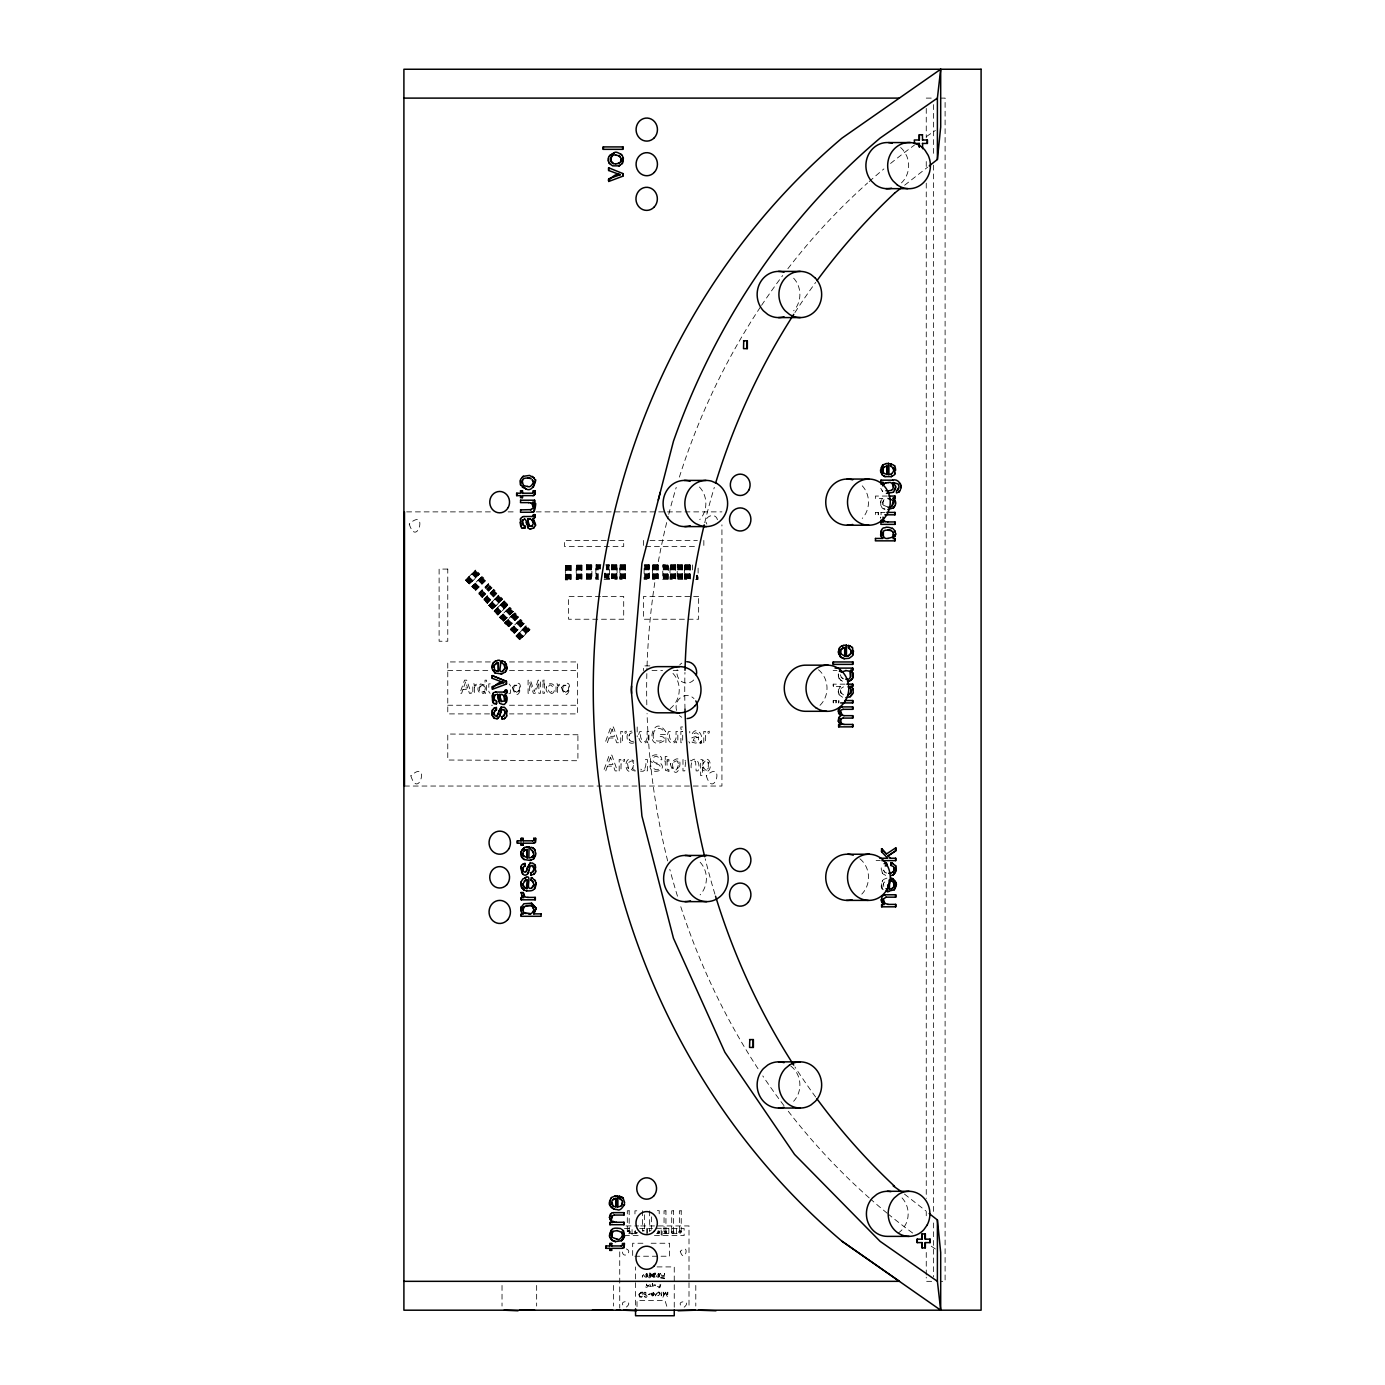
<?xml version="1.0" encoding="UTF-8"?>
<svg xmlns="http://www.w3.org/2000/svg" width="1385" height="1385" viewBox="0 0 1385 1385"><rect width="100%" height="100%" fill="white"/><g stroke="black" fill="none" stroke-linecap="round" stroke-linejoin="round"><path stroke-width="0.75" stroke-dasharray="5 3.75" d="M655.261 1284.605L653.201 1285.211L655.486 1285.436L653.997 1286.665L653.166 1284.639M653.149 1277.126C653.201 1270.287 656.351 1277.749 652.976 1273.352C651.712 1272.503 651.712 1278.58 655.14 1276.97C647.539 1275.395 660.645 1268.798 653.149 1277.126L653.183 1276.156M653.131 1286.509L652.577 1285.626M647.02 1275.568C647.816 1278.372 643.506 1277.282 644.267 1275.083L647.055 1275.083L646.951 1276.97L646.674 1273.352L644.337 1274.529L646.674 1274.061L646.726 1276.416L644.908 1275.568L647.02 1275.568L646.726 1276.416M659.07 1275.568C659.849 1278.372 655.555 1277.282 656.3 1275.083L659.087 1275.083L658.983 1276.97L658.706 1273.352L656.386 1274.529L658.723 1274.061L658.758 1276.416L656.957 1275.568L659.07 1275.568L658.758 1276.416M639.351 1294.3L639.957 1296.533L642.155 1296.81L642.155 1292.742L639.437 1293.902M650.863 1284.743L649.652 1286.63L651.469 1286.544M649.375 1284.674C647.886 1287.236 644.51 1289.296 645.981 1284.518M882.574 873.017C882.834 876.757 880.41 864.084 881.726 866.75M647.089 1296.239C646.189 1299.736 641.965 1294.317 645.929 1296.931C649.998 1295.39 640.857 1294.733 644.683 1292.222C648.405 1291.963 648.63 1294.248 645.133 1292.672C643.436 1293.85 650.119 1297.676 647.107 1296.048M880.427 518.025L880.739 517.09L880.652 518.025M838.219 675.153C838.773 670.565 838.271 679.723 838.427 675.153M838.946 693.868C839.777 696.88 836.488 687.497 840.608 686.562L833.147 686.562L833.147 684.155L845.058 684.155M885.015 509.143C879.302 509.663 881.102 498.34 881.189 500.366M880.929 505.75L880.566 501.63M843.534 694.889L840.678 692.587L840.903 689.072M841.145 693.331L840.401 689.886M882.834 503.621C883.284 508.07 881.985 497.284 885.742 498.738M884.011 499.604L882.522 502.686M514.077 687.133C511.515 692.188 519.877 694.526 519.323 688.726C520.708 681.818 510.788 688.207 515.48 685.229L517.748 685.229L519.133 687.168M563.193 687.133C560.613 692.188 568.975 694.526 568.421 688.726C569.824 681.818 559.886 688.207 564.578 685.229L566.846 685.229L568.248 687.168M672.314 763.464C674.685 783.477 684.675 752.176 672.314 763.464L672.954 762.062M702.489 765.299C710.28 748.419 710.28 782.196 702.489 765.299L702.489 775.617L700.672 775.617L700.672 759.551L702.333 759.551L702.333 761.248C712.582 751.743 713.379 778.283 702.489 769.696M484.837 690.18C487.347 685.125 479.089 682.892 479.626 688.674C478.396 695.443 488.074 689.089 483.469 692.084L481.27 692.067L479.816 690.163M883.266 889.741C878.125 887.923 884.651 876.878 882.401 880.929M882.349 888.72L881.431 882.695M632.201 732.769C627.076 732.977 628.236 743.347 633.516 741.252M627.561 763.516C630.106 783.304 639.731 752.211 627.561 763.516L628.253 762.114M657.269 1293.451C659.399 1288.448 662.619 1297.762 657.754 1295.685C658.966 1296.118 661.736 1291.876 657.408 1292.828M883.751 886.452L883.543 883.128L885.984 880.843L884.651 881.76M653.183 1276L653.166 1273.784M635.057 1230.971L635.057 1233.014L637.1 1233.014M664.159 1231.265C666.635 1237.584 666.635 1226.383 664.159 1232.719L666.133 1233.239L666.652 1231.265L664.159 1231.265L665.943 1231.334M840.383 686.562L838.566 689.747M635.369 1230.746L635.369 1233.239L637.325 1232.719M702.697 763.516L703.355 762.114M519.133 690.215L516.605 692.344L514.077 690.197M568.231 690.215L565.721 692.344L563.193 690.197M677.715 768.537L678.373 767.151M479.816 687.185L482.361 685.004L484.837 687.185M629.136 735.383L629.829 733.981M685.575 761.663L684.796 770.891L682.978 770.891L682.978 759.551L684.657 759.551L684.657 761.144L685.402 760.278M632.478 769.021L633.326 767.861M707.545 769.021L708.428 767.861M653.356 1295.269L653.356 1292.759M650.69 1276.485L650.69 1274.01M465.447 580.09L475.782 570.031L479.695 573.944L469.498 584.141L465.447 580.09L475.782 570.031M465.845 580.505L476.059 570.291M466.226 580.869L476.44 570.672M466.693 581.336L476.89 571.139M467.212 581.856L477.409 571.641M467.732 582.375L477.946 572.178M468.251 582.895L478.448 572.697M468.719 583.362L478.916 573.148M469.082 583.743L479.297 573.528M469.359 584.003L479.556 573.805M471.921 586.651L481.98 576.316L471.783 586.513L475.817 590.564M472.181 586.928L482.119 576.454M472.562 587.292L482.759 577.095M473.012 587.759L483.226 577.562M473.531 588.279L483.729 578.064M474.068 588.798L484.265 578.601M474.588 589.317L484.785 579.12M475.038 589.785L485.252 579.571M475.419 590.166L485.616 579.951M475.678 590.426L486.031 580.367L482.378 576.714M488.663 583.414L478.31 593.472L482.361 597.524M478.725 593.871L488.922 583.674M479.089 594.252L489.303 584.054L488.524 583.275M479.556 594.719L489.303 584.054M480.076 595.238L490.273 585.024M480.612 595.758L490.809 585.561M481.114 596.277L491.329 586.08L489.753 584.505M481.582 596.745L491.329 586.08M481.963 597.108L492.16 586.911M482.222 597.385L492.558 587.309L491.779 586.53M493.77 589.352L483.417 599.411L487.468 603.462M483.832 599.809L494.029 589.612M484.196 600.19L494.41 589.993M484.663 600.657L494.86 590.443M485.183 601.177L495.38 590.962M485.719 601.696L495.917 591.499M486.222 602.215L496.436 592.018M486.689 602.683L496.886 592.468M487.07 603.046L497.267 592.849L493.631 589.214M487.33 603.323L497.267 592.849M488.663 605.332L498.721 594.996L502.634 598.909L492.575 609.244L488.663 605.332L498.86 595.135M488.922 605.609L499.137 595.394M489.303 605.972L499.5 595.775M489.771 606.44L499.968 596.242M490.29 606.959L500.487 596.762M490.809 607.496L501.024 597.281M491.329 607.998L501.526 597.801M491.796 608.465L501.993 598.268M492.16 608.846L502.374 598.632M492.437 609.106L502.772 599.047M504.14 600.882L493.943 611.097L497.838 615.009L508.191 604.933L504.278 601.021L494.081 611.235M494.341 611.495L504.538 601.298M494.722 611.876L504.919 601.661M495.172 612.326L505.387 602.129M495.691 612.845L505.889 602.648M496.228 613.382L506.425 603.185M496.748 613.901L506.945 603.687M497.198 614.351L507.412 604.154M497.579 614.732L507.776 604.535M497.838 615.009L508.053 604.795M499.656 617.468L509.715 607.115L499.518 617.329L503.569 621.363L513.766 611.166L509.853 607.253M499.916 617.727L510.13 607.53M500.297 618.108L510.494 607.894M500.764 618.558L510.961 608.361M501.266 619.078L511.481 608.881M501.803 619.614L512 609.417M502.322 620.134L512.519 609.919M502.772 620.584L512.987 610.387M503.153 620.965L513.368 610.768M503.43 621.224L513.627 611.027M504.694 622.99L514.77 612.655L504.555 622.869L508.607 626.903L518.804 616.706L514.908 612.793M504.971 623.267L515.168 613.053M505.335 623.648L515.549 613.434M505.802 624.098L515.999 613.901M506.321 624.618L516.518 614.421M506.858 625.154L517.055 614.94M507.36 625.656L517.574 615.459M507.828 626.124L518.025 615.927M508.208 626.505L518.405 616.308M508.468 626.764L518.665 616.567M510.407 629.534L520.466 619.182L510.269 629.396L511.498 630.642L514.302 633.447L524.517 623.233L520.604 619.32M510.667 629.794L520.864 619.597M511.048 630.175L521.245 619.978M511.498 630.642L521.712 620.428M512.017 631.144L522.214 620.947M512.554 631.681L522.751 621.484M513.073 632.201L523.27 621.986M513.523 632.651L523.738 622.454M513.904 633.032L524.101 622.834M514.164 633.309L524.378 623.094M515.947 635.94L526.023 625.605L530.074 629.656L519.86 639.853L516.224 636.217L526.162 625.743M516.224 636.217L526.421 626.003M516.605 636.581L526.802 626.384M517.055 637.048L527.269 626.851M517.574 637.567L527.772 627.353M518.111 638.087L528.308 627.89M518.613 638.606L528.828 628.409M519.081 639.074L529.278 628.859M519.462 639.455L529.659 629.24M519.721 639.714L529.936 629.517M841.145 688.345L843.534 686.856M881.656 499.31L882.816 498.444L875.355 498.444M904.63 185.226L927.621 167.169M649.721 1230.971L651.123 1230.59M883.353 879.527L886.937 878.125M694.387 738.084L693.192 740.611L696.638 741.46L698.438 740.057L698.681 737.132L694.387 738.084L698.681 737.132M626.401 1307.042C635.161 1299.926 615.996 1299.926 624.756 1307.042M684.155 1307.198C692.898 1300.065 673.751 1300.065 682.511 1307.198M634.001 742.775C626.262 746.221 624.15 731.176 631.906 731.072M650.517 1276.606L649.011 1275.239L650.517 1273.888M653.183 1295.39L651.642 1293.988L653.183 1292.638M628.755 1233.429L630.192 1231.992L628.755 1230.538L627.509 1232.719L628.755 1233.429L630.14 1232.356L629.777 1230.971L628.028 1230.746L627.301 1231.992L628.374 1233.377L637.308 1233.429M680.07 1233.429C684.294 1228.114 674.599 1233.723 681.316 1232.719L680.07 1230.538L678.615 1231.992L680.07 1233.429L656.542 1233.429M688.864 741.667L689.747 743.087M642.155 1292.742C638.468 1291.374 638.468 1298.178 642.155 1296.81M926.253 98.11L933.473 98.11M940.692 98.11L945.107 98.11L945.107 1281.333L940.692 1281.333M880.791 488.386L882.764 491.675L881.189 489.632M887.266 496.055L875.355 496.055L875.58 498.444M883.769 508.589L884.807 509.143M406.636 511.879L490.861 511.879M508.139 511.879L516.778 511.879M536.203 511.879L721.931 511.879M875.355 512.415L878.384 512.415L878.384 514.839L875.355 514.839L875.58 512.415M880.843 512.415L885.05 512.415M881.05 514.804L881.05 512.415M649.998 540.444L697.382 540.444M645.687 546.521L695.235 546.521M586.253 564.924L591.984 564.924M601.003 564.924L595.844 564.924L595.844 579.363L599.082 579.363M605.609 564.924L609.573 564.924L609.383 579.363M611.374 564.924L617.087 564.924L617.087 579.363L611.374 579.363M677.126 564.924L682.84 564.924M692.569 564.924L692.379 571.105M586.253 579.363L591.984 579.363L591.793 564.924M604.05 579.363L609.573 579.363M662.688 579.363L668.418 579.363M682.84 579.363L677.126 579.363L677.317 564.924M695.616 579.363L698.109 579.363L698.109 564.924M600.38 596.433L568.577 596.433L568.577 619.234L623.7 619.234L623.7 596.433L602.51 596.433M490.342 661.943L447.77 661.943L447.77 713.898L490.342 713.898M509.507 661.943L577.632 661.943L577.632 713.898L509.507 713.898M649.894 665.891L643.54 665.891L643.54 670.6M447.77 670.6L490.342 670.6M509.507 670.6L577.632 670.6M652.006 670.6L662.619 670.6M673.214 670.6L681.697 670.6M833.147 670.513L836.973 670.513M842.617 678.46L841.145 677.282L843.534 678.84M839.345 678.91C836.973 675.586 843.344 682.978 840.453 679.879M842.582 681.212L841.336 680.658M490.29 683.861L488.801 683.861L488.853 691.704L490.065 693.331M838.219 691.219L838.341 692.604M508.936 693.314L510.442 693.314L510.39 685.627L509.178 684M842.582 697.261L839.345 694.976M447.77 705.242L492.471 705.242M509.507 705.242L577.632 705.242M667.033 759.551L668.92 759.551L668.92 761.023L667.033 761.023M635.611 770.891L634.018 770.891L634.018 769.385C623.596 778.855 622.99 752.193 633.811 760.971M404.472 786.039L721.931 786.039L721.931 524.828M876.116 860.622L880.219 860.622M881.275 867.876L881.189 869.122M883.336 870.074C887.647 875.909 882.505 869.001 883.561 870.074M885.707 875.389L883.266 874.004M883.543 883.128L883.249 884.773M636.823 1210.819L634.953 1210.819L634.953 1214.922M657.338 1210.663L659.208 1210.663L659.208 1214.766M626.037 1225.933L638.623 1225.933M640.736 1225.933L689.003 1225.933L689.003 1308.029M656.369 1228.305L662.099 1228.305L662.099 1235.472M624.427 1228.443L632.062 1228.443L632.062 1235.645M639.714 1228.426L652.491 1228.512M657.338 1231.196L659.208 1231.196L659.208 1232.581L657.338 1232.581M627.301 1231.334L629.188 1231.334M671.708 1231.334L673.577 1231.334M679.36 1231.334L681.23 1231.334M636.823 1232.754L634.953 1232.754L634.953 1231.369M624.427 1235.61L639.714 1235.645M654.447 1235.472L684.121 1235.61L684.121 1228.46L661.182 1228.46L661.182 1235.61M642.934 1243.245L632.668 1243.245L632.668 1256.23M651.14 1243.245L669.613 1243.245L669.613 1256.23L634.728 1256.23M657.061 1266.911L674.253 1266.911L674.253 1308.167M663.865 1275.654L661.476 1275.429L660.316 1273.386L660.749 1278.078L664.54 1278.649L664.54 1273.386L663.865 1278.061L661.493 1277.87M931.672 1281.333L926.253 1281.333L926.253 1277.212M663.865 1278.061L661.216 1277.143L663.865 1276.243L661.788 1276.295L661.286 1277.593M887.941 507.083L883.37 505.213M640.476 771.168L643.107 771.272L645.739 769.298L645.739 770.891L647.366 770.891L647.366 759.551L645.566 759.551C646.362 762.494 646.345 772.086 640.77 769.194M885.552 872.706L886.712 873.052M626.401 1248.958C633.239 1251.659 623.233 1259.329 622.402 1252.023M904.457 1194.078L925.872 1210.923M658.793 1230.746L659.329 1232.719L657.356 1233.239L659.329 1232.719L659.087 1230.971M649.167 1276.104L650.863 1276.312L650.863 1274.183L649.634 1273.888L649.08 1275.845M646.743 1285.47C650.119 1285.522 647.574 1286.855 646.587 1284.622M690.648 760.192L691.184 760.954C697.244 754.894 700.931 766.009 697.971 770.891L696.136 770.891L695.599 761.404C691.115 758.841 690.526 766.459 691.392 769.108M700.533 741.235L701.831 743.053L699.841 743.139L698.75 741.581L695.893 743.139L692.171 742.343L691.894 737.668L698.265 735.747L698.681 734.431L696.153 732.752L691.721 734.76C695.599 724.909 705.173 735.175 700.602 743.243L700.481 740.837M841.37 677.282L840.314 674.755M629.136 738.949L629.829 740.352M627.561 767.1L628.253 768.485M708.029 762.114L708.705 763.533M702.697 767.1L703.355 768.502M672.314 767.134L672.954 768.537M632.945 762.114L633.603 763.516M677.732 762.079L678.373 763.499M717.43 519.721C715.439 511.515 702.472 516.899 706.852 524.101M652.612 1276.485L652.577 1274.027L652.681 1276.693M666.791 1306.263L665.06 1300.567L637.013 1300.567L637.013 1307.007L635.559 1307.007L635.559 1266.911M838.341 676.555L838.946 677.802M660.056 1284.466L659.727 1286.942L656.421 1286.405L657.079 1287.686L659.814 1287.721L660.784 1284.639M659.087 1275.083L659 1273.525L659.035 1274.615M647.055 1275.083L646.968 1273.525L647.003 1274.615M652.664 1286.076L652.577 1283.41L652.595 1285.869M933.473 104.602L933.473 156.505M933.473 165.161L933.473 1214.281M933.473 1222.938L933.473 1277.005M926.253 108.411L926.253 137.773M926.253 161.526L926.253 170.182M926.253 183.132L926.253 1198.475M926.253 1211.442L926.253 1215.753M926.253 1252.473L926.253 1275.152M878.159 512.415L878.159 514.839M838.843 702.922L838.843 700.533L838.617 702.922M835.951 700.533L835.951 702.957M833.355 684.155L833.355 686.562M833.355 700.533L833.355 702.957M703.84 540.444L703.84 546.521M697.538 575.225L697.538 579.363M697.001 575.225L697.001 579.363M696.343 575.225L696.343 579.363M695.789 1285.453L695.789 1306.072M690.007 564.924L690.007 579.363M689.626 564.924L689.626 579.363M689.747 731.401L689.747 732.873M689.089 564.924L689.089 579.363M688.432 564.924L688.432 579.363M687.704 564.924L687.704 579.363M686.96 564.924L686.96 579.363M686.233 564.924L686.233 579.363M685.575 564.924L685.575 579.363M685.038 564.924L685.038 579.363M684.657 564.924L684.657 579.363M682.649 564.924L682.649 579.363M682.268 564.924L682.268 579.363M681.732 564.924L681.732 579.363M681.091 564.924L681.091 579.363M680.364 564.924L680.364 579.363M679.602 564.924L679.602 579.363M678.875 564.924L678.875 579.363M678.217 564.924L678.217 579.363M677.698 564.924L677.698 579.363M676.469 1228.46L676.469 1235.61M675.516 564.924L675.516 579.363M675.136 564.924L675.136 579.363M674.599 564.924L674.599 579.363M673.941 564.924L673.941 579.363M673.214 564.924L673.214 579.363M672.469 564.924L672.469 579.363M671.742 564.924L671.742 579.363M671.084 564.924L671.084 579.363M670.548 564.924L670.548 579.363M668.817 1228.46L668.817 1235.61M668.211 579.363L668.418 564.924L662.688 564.924L662.878 579.363M667.847 564.924L667.847 579.363M667.31 564.924L667.31 579.363M666.652 564.924L666.652 579.363M665.925 564.924L665.925 579.363M665.181 564.924L665.181 579.363M664.454 564.924L664.454 579.363M663.796 564.924L663.796 579.363M663.259 564.924L663.259 579.363M657.979 564.924L657.979 579.363M657.598 564.924L657.598 579.363M657.061 564.924L657.061 579.363M656.421 564.924L656.421 579.363M655.694 564.924L655.694 579.363M654.932 564.924L654.932 579.363M654.205 564.924L654.205 579.363M653.547 564.924L653.547 579.363M653.027 564.924L653.027 579.363M652.647 564.924L652.647 579.363M651.521 1216.844L651.521 1229.343M649.652 1210.854L649.652 1231.403M649.063 564.924L649.063 579.363M648.682 564.924L648.682 579.363M648.145 564.924L648.145 579.363M647.505 564.924L647.505 579.363M647.366 1228.426L647.366 1235.593M646.778 564.924L646.778 579.363M646.76 1228.512L646.76 1235.68M646.656 1284.033L646.656 1285.228M646.016 564.924L646.016 579.363M645.289 564.924L645.289 579.363M644.631 564.924L644.631 579.363M644.475 1214.766L644.475 1231.317M643.54 540.444L643.54 546.521M642.605 1210.767L642.605 1231.317M637.187 726.969L637.187 736.837M625.362 564.924L625.362 579.363M624.981 564.924L624.981 579.363M624.462 564.924L624.462 579.363M623.804 564.924L623.804 579.363M623.077 564.924L623.077 579.363M622.315 564.924L622.315 579.363M621.588 564.924L621.588 579.363M620.947 564.924L620.947 579.363M620.411 564.924L620.411 579.363M620.03 564.924L620.03 579.363M619.736 1251.85L619.736 1308.029M616.896 564.924L616.896 579.363M616.515 564.924L616.515 579.363M615.996 564.924L615.996 579.363M615.338 564.924L615.338 579.363M614.611 564.924L614.611 579.363M613.849 564.924L613.849 579.363M613.555 1285.453L613.555 1306.072M613.122 564.924L613.122 579.363M612.482 564.924L612.482 579.363M611.945 564.924L611.945 579.363M611.564 564.924L611.564 579.363M609.002 564.924L609.002 579.363M608.465 564.924L608.465 579.363M607.825 564.924L607.825 579.363M607.097 564.924L607.097 579.363M606.336 564.924L606.336 579.363M605.609 573.165L605.609 579.363M604.951 573.165L604.951 579.363M604.431 573.165L604.431 579.363M600.467 564.924L600.467 569.045M599.809 564.924L599.809 569.045M599.082 564.924L599.082 569.045M598.337 564.924L598.337 579.363M597.61 564.924L597.61 579.363M596.952 564.924L596.952 579.363M596.416 564.924L596.416 579.363M596.052 564.924L596.052 579.363M591.412 564.924L591.412 579.363M590.876 564.924L590.876 579.363M590.218 564.924L590.218 579.363M589.491 564.924L589.491 579.363M588.746 564.924L588.746 579.363M588.019 564.924L588.019 579.363M587.361 564.924L587.361 579.363M586.824 564.924L586.824 579.363M586.461 564.924L586.461 579.363M581.735 565.184L581.735 579.605M581.371 565.184L581.371 579.605M580.834 565.184L580.834 579.605M580.177 565.184L580.177 579.605M579.449 565.184L579.449 579.605M578.705 565.184L578.705 579.605M577.978 565.184L577.978 579.605M577.32 565.184L577.32 579.605M576.783 565.184L576.783 579.605M576.402 565.184L576.402 579.605M570.88 565.461L570.88 579.899M570.499 565.461L570.499 579.899M569.962 565.461L569.962 579.899M569.322 565.461L569.322 579.899M568.577 565.461L568.577 579.899M567.833 565.461L567.833 579.899M567.106 565.461L567.106 579.899M566.448 565.461L566.448 579.899M565.911 565.461L565.911 579.899M565.547 565.461L565.547 579.899M536.653 1285.453L536.653 1306.072M502.028 1285.453L502.028 1306.072M693.747 679.966A10.699 9.903 -90 0 1 677.178 669.648M679.758 664.852A10.699 9.903 -90 0 1 681.801 663.155M793.64 278.177A23.095 21.381 -90 0 1 793.64 310.811M935.377 1248.976A657.529 609.019 -90 0 1 928.331 1244.197M912.646 1233.031A657.529 609.019 -90 0 1 888.876 1214.628M887.214 1213.26A657.529 609.019 -90 0 1 870.819 1199.323M869.209 1197.904A657.529 609.019 -90 0 1 787.857 1110.718M783.962 1105.628A657.529 609.019 -90 0 1 762.789 1075.937M758.01 1068.735A657.529 609.019 -90 0 1 680.035 904.388M677.473 896.199A657.529 609.019 -90 0 1 669.803 869.295M667.657 860.916A657.529 609.019 -90 0 1 647.055 713.483M646.812 704.827A657.529 609.019 -90 0 1 646.985 668.124M647.055 665.977A657.529 609.019 -90 0 1 668.193 516.432M668.73 514.337A657.529 609.019 -90 0 1 676.226 487.347M679.377 477.098A657.529 609.019 -90 0 1 760.382 307.106M761.594 305.306A657.529 609.019 -90 0 1 782.681 275.528M787.857 268.725A657.529 609.019 -90 0 1 867.599 182.976M869.209 181.556A657.529 609.019 -90 0 1 883.89 168.918M890.555 163.465A657.529 609.019 -90 0 1 914.377 145.148M926.565 136.474A657.529 609.019 -90 0 1 935.377 130.484M815.661 1097.058A657.494 609.002 -90 0 1 794.921 1066.935M714.92 894.156A657.494 609.002 -90 0 1 705.225 858.821M685.004 709.155A657.494 609.002 -90 0 1 684.952 672.452M704.723 522.716A657.494 609.002 -90 0 1 714.314 487.364M794.938 312.525A657.494 609.002 -90 0 1 815.678 282.401M672.971 673.387A23.095 21.381 -90 0 1 670.132 708.635M902.05 1197.904A22.541 20.879 -90 0 1 905.357 1225.102L902.05 1229.776A22.541 20.879 -90 0 1 897.722 1233.36M790.783 1066.034A23.095 21.381 -90 0 1 793.64 1101.283M900.596 147.537A23.095 21.381 -90 0 1 903.297 150.307L906.413 155.31A23.095 21.381 -90 0 1 901.445 182.907M818.466 669.751A23.095 21.381 -90 0 1 815.73 708.583M859.912 858.804A23.095 21.381 -90 0 1 861.799 894.121M862.249 485.806A23.095 21.381 -90 0 1 862.249 518.457M699.46 487.018A23.095 21.381 -90 0 1 699.737 519.669M700.152 862.232A23.095 21.381 -90 0 1 700.117 894.883M676.538 710.453A11.547 10.699 -90 0 1 694.006 698.559M681.766 717.257A11.547 10.699 -90 0 1 679.498 715.508M474.38 687.549L474.345 693.314L472.822 693.314L472.822 683.861L474.207 683.861L474.207 685.575L477.375 683.653L477.375 685.194L475.09 685.869L474.38 687.549M557.584 687.549L557.532 693.314L556.026 693.314L556.026 683.861L557.411 683.861L557.411 685.575L560.561 683.653L560.561 685.194L558.293 685.869L557.584 687.549M621.051 763.949L620.999 770.891L619.182 770.891L619.182 759.551L620.844 759.551L620.844 761.594L624.635 759.292L624.635 761.144L621.9 761.94L621.051 763.949M622.627 735.816L622.575 742.741L620.757 742.741L620.757 731.401L622.419 731.401L622.419 733.461L626.21 731.141L626.21 732.994L623.475 733.808L622.627 735.816M642.848 1275.36C640.666 1281.281 645.237 1270.651 642.848 1275.36M656.005 1294.109C653.824 1300.03 658.377 1289.418 656.005 1294.109M705.658 735.816L705.606 742.741L703.788 742.741L703.788 731.401L705.45 731.401L705.45 733.461L709.241 731.141L709.241 732.994L706.523 733.808L705.658 735.816M512.398 687.531C518.994 709.57 526.542 670.981 512.398 687.531M561.514 687.531C568.092 709.57 575.658 670.981 561.514 687.531M670.305 763.949C678.338 790.437 687.237 744.091 670.305 763.949M638.693 1294.196L639.541 1297.018L642.83 1297.416L642.83 1292.153L639.905 1292.326L638.693 1294.196M654.43 1294.005C650.725 1300.861 650.725 1287.167 654.43 1294.005M478.119 687.497C476.613 691.704 482.309 696.274 485.183 692.067L485.183 693.314L486.516 693.314L486.516 680.173L485.027 680.173L485.027 685.056L480.456 683.93L478.119 687.497M546.383 687.635C544.201 693.366 553.948 696.43 554.364 690.076L552.84 690.076C547.196 698.906 546.729 678.788 552.736 687.047L554.242 687.047C554.19 682.061 546.209 682.892 546.383 687.635M651.798 1275.291C646.882 1283.999 647.99 1267.206 651.798 1275.291M653.599 733.531C649.773 747.727 674.374 737.807 659.312 736.179L659.312 734.414L665.908 734.414L665.908 742.827L664.627 742.827L664.125 740.733C643.367 753.578 652.681 711.336 665.683 731.747L663.623 731.747C662.29 726.415 653.564 728.198 653.599 733.531M653.27 1274.287L653.183 1275.256L654.845 1274.806L654.966 1273.3L653.27 1274.287M650.586 758.461C648.63 765.593 663.051 761.837 659.676 768.588C655.295 772.38 652.716 766.39 650.015 765.87C649.409 775.548 668.401 770.856 660.472 763.187C646.414 764.381 655.434 750.012 659.952 759.742L661.857 759.742C662.134 753.786 651.868 753.007 650.586 758.461M409.233 524.032C417.093 549.118 428.588 506.252 409.233 524.032M410.86 775.842C418.737 800.911 430.216 758.062 410.86 775.842M706.281 775.842C714.141 800.911 725.619 758.062 706.281 775.842M671.344 1231.611C673.11 1237.134 675.62 1227.733 671.344 1231.611M680.26 1251.365C684.588 1265.146 690.907 1241.583 680.26 1251.365M647.141 737.824C645.445 747.052 637.412 737.339 641.722 731.401L639.922 731.401C636.113 736.785 641.567 747.9 647.314 741.165L647.314 742.741L648.942 742.741L648.942 731.401L647.141 731.401L647.141 737.824M676.036 737.824C674.322 747.052 666.306 737.339 670.6 731.401L668.799 731.401C664.99 736.785 670.444 747.9 676.209 741.165L676.209 742.741L677.819 742.741L677.819 731.401L676.036 731.401L676.036 737.824M651.798 1293.14L651.798 1294.871L653.512 1295.096L653.512 1292.932L651.798 1293.14M671.483 1231.265L672.019 1233.239L673.976 1232.719L673.456 1230.746L671.483 1231.265M538.142 680.173L534.316 691.617L530.403 680.173L528.083 680.173L528.083 693.314L529.676 693.314L529.676 682.303L533.398 693.314L535.181 693.314L538.869 682.303L538.869 693.314L540.462 693.314L540.462 680.173L538.142 680.173M665.285 1292.828L662.826 1297.416L663.467 1292.153L663.467 1296.55L665.648 1292.153L667.137 1296.55L667.778 1292.153L667.778 1297.416L665.285 1292.828M463.023 689.366L461.638 693.314L459.855 693.314L464.546 680.156L466.71 680.156L471.333 693.314L469.446 693.314L468.095 689.366L463.023 689.366M609.002 737.997L607.34 742.741L605.193 742.741L610.82 726.952L613.416 726.952L618.957 742.741L616.706 742.741L615.078 737.997L609.002 737.997M607.426 766.147L605.764 770.891L603.618 770.891L609.244 755.102L611.841 755.102L617.381 770.891L615.13 770.891L613.503 766.147L607.426 766.147M465.602 681.974L463.438 687.964L467.628 687.964L465.602 681.974M612.101 729.116L609.504 736.318L614.524 736.318L612.101 729.116M610.525 757.266L607.928 764.451L612.949 764.451L610.525 757.266M643.073 1230.728L644.077 1230.85L643.073 1230.728M668.92 771.237L665.389 770.354L665.25 761.023L663.709 761.023L663.709 759.551L665.25 759.551L665.25 756.418L667.033 756.418L667.085 769.281L668.92 769.714L668.92 771.237M623.7 540.444L564.526 540.444L564.526 546.521L623.7 546.521L623.7 540.444M625.553 564.924L619.839 564.924L619.839 579.363L625.553 579.363L625.553 564.924M649.253 564.924L644.112 564.924L644.112 579.363L649.253 579.363L649.253 564.924M658.169 564.924L652.456 564.924L652.456 579.363L658.169 579.363L658.169 564.924M675.707 564.924L669.976 564.924L669.976 579.363L675.707 579.363L675.707 564.924M690.197 564.924L684.467 564.924L684.467 579.363L690.197 579.363L690.197 564.924M581.942 565.184L576.212 565.184L576.212 579.605L581.942 579.605L581.942 565.184M571.07 565.461L565.34 565.461L565.34 579.899L571.07 579.899L571.07 565.461M447.77 569.079L439.114 569.079L439.114 641.238L447.77 641.238L447.77 569.079M698.646 596.433L643.54 596.433L643.54 619.234L698.646 619.234L698.646 596.433M544.461 680.173L542.937 680.173L542.937 682.061L544.461 682.061L544.461 680.173M544.461 683.861L542.955 683.861L542.955 693.314L544.461 693.314L544.461 683.861M836.159 700.533L833.147 700.533L833.147 702.957L836.159 702.957L836.159 700.533M682.684 726.969L680.866 726.969L680.866 729.237L682.684 729.237L682.684 726.969M682.684 731.401L680.883 731.401L680.883 742.741L682.684 742.741L682.684 731.401M629.188 1210.784L627.301 1210.784L627.301 1232.719L629.188 1232.719L629.188 1210.784M665.943 1210.802L664.056 1210.802L664.056 1232.737L665.943 1232.737L665.943 1210.802M673.577 1210.802L671.708 1210.802L671.708 1232.737L673.577 1232.737L673.577 1210.802M681.23 1210.802L679.36 1210.802L679.36 1232.737L681.23 1232.737L681.23 1210.802M661.822 1292.153L661.234 1295.927L661.822 1292.153M650.344 1293.884L648.63 1294.404L650.344 1293.884M577.909 734.76L447.77 734.033L447.77 760.019L577.909 760.729L577.909 734.76"/><path stroke-width="1.5" d="M506.806 711.786C506.269 704.792 507.083 719.282 506.581 715.733M535.649 870.559C535.856 877.848 534.42 857.765 535.649 867.806M522.284 487.174L526.144 488.888L520.57 485.01L520.57 479.279L523.391 476.319L522.284 477.115M520.57 485.01L520.206 480.647M533.329 487.191C538.142 467.178 535.649 494.514 525.919 488.888M608.95 162.339L609.573 163.499L608.361 161.006L608.725 156.592L614.351 152.731L609.573 155.432M608.361 161.006L608.361 157.959M622.35 163.517L623.354 157.959L622.35 163.517L618.887 165.854L620.168 165.3M610.144 1237.757L612.516 1240.7L615.494 1241.618L611.633 1239.904L609.556 1236.407L611.633 1229.845L609.764 1233.377M624.168 1237.757L623.337 1230.867L624.548 1236.407L621.38 1240.718L623.337 1238.934M506.598 670.011C508.641 662.411 504.4 674.997 505.767 671.188M535.597 855.186L533.744 858.717L535.943 853.679L534.437 849.386L535.008 850.286M535.441 887.023C537.311 875.026 534.177 893.083 534.61 888.183M624.168 1205.487C625.881 1199.514 622.038 1212.671 617.017 1209.52C615.338 1209.676 611.01 1208.568 609.954 1205.417C607.236 1203.132 613.347 1194.839 610.629 1198.821M853.125 653.426C852.537 660.801 853.35 644.354 851.965 647.626M894.173 465.914C896.424 463.092 893.689 479.902 894.952 473.064M896.095 886.261L894.225 889.776L896.355 883.509L892.425 878.592L895.489 881.362M895.316 873.052L895.628 865.694L896.303 870.611L893.135 874.835L894.225 874.039M521.608 895.593L522.509 896.58L521.002 892.546M850.996 670.253L853.316 673.612L852.952 677.802L853.108 673.612L850.788 670.253L852.848 670.253L852.848 668.107L835.086 668.107M853.108 689.661L852.675 688.432L853.333 692.569L850.078 696.724L852.727 693.868M881.224 536.462C880.947 538.73 879.613 526.854 884.963 527.737C886.417 525.815 894.572 529.312 892.442 528.308M880.583 535.199L881.553 529.988M895.524 501.56C895.177 508.174 896.597 499.327 892.996 498.184L895.056 498.184L895.056 496.055L888.997 496.055M540.946 913.875L541.171 916.299L521.106 916.299L521.106 914.083L523.443 914.083L521.331 912.022L520.829 907.833L523.876 903.747L531.58 903.21L535.839 907.85L531.58 903.21M520.864 910.724L521.21 906.569M496.609 701.381L496.401 703.736L496.609 701.381L494.064 699.304L494.67 695.339L494.272 696.395M522.959 524.863L523.72 525.556L522.266 520.899L524.43 518.942M522.284 523.807L522.664 519.825M523.807 485.321C523.686 487.884 521.401 478.569 522.716 480.335M522.232 483.105L522.232 481.184M615.961 163.794C607.825 164.867 609.867 153.146 616.048 155.137M613.486 163.517L610.595 160.418L611.755 156.28M612.066 1236.684C610.716 1238.934 613.174 1228.962 613.174 1231.698M611.581 1235.835L612.308 1232.321M894.156 867.702L894.277 870.04L893.533 866.629L890.78 865.4L891.005 862.976L890.78 865.4M532.896 483.954C533.917 480.231 531.407 488.715 527.581 486.481M621.051 161.266C622.211 154.756 620.065 164.174 620.376 162.01M621.796 1237.428C623.856 1231.767 620.826 1241.601 616.948 1239.211M532.896 492.956L533.363 491.883L533.104 492.956M533.883 838.323L533.727 840.539L532.515 840.816M541.171 913.875L533.658 913.875L535.735 909.235L533.866 913.875M622.454 1245.686L622.713 1244.613L621.242 1245.946M850.546 677.282C848.139 660.558 855.376 681.766 845.733 679.152M850.788 692.569L850.321 693.331L851.065 689.869M888.166 538.453C881.172 539.925 882.384 529.434 885.05 530.49M883.353 536.67L883.37 531.667M888.027 482.621C894.572 480.682 893.533 490.74 891.957 489.823M892.096 505.871C894.831 490.757 894.762 510.269 887.941 507.083M496.609 703.736C488.715 706.246 494.843 688.103 492.627 694.335M493.631 702.887L492.091 695.305M522.855 527.841C520.154 531.788 520.552 513.818 520.535 519.808M523.374 911.382C516.241 904.18 542.349 905.513 526.265 905.582M522.889 910.568L524.292 906.483M895.177 489.667C897.48 480.318 892.892 495.241 893.446 491.658M504.33 664.627L504.919 668.228L504.33 664.627L502.011 663.121L502.218 660.714M532.307 850.269C533.883 856.761 535.32 852.675 530.853 849.646C528.897 844.348 535.337 849.888 533.121 847.984M532.861 887.058C536.549 880.15 529.797 890.711 531.84 887.75M622.159 1204.69C623.596 1196.692 621.051 1207.858 621.38 1205.521M851.221 650.483L851.065 652.976L851.221 650.483L848.364 647.868L848.364 645.445L849.611 648.509M890.59 466.174L890.797 463.75L890.59 466.174L892.909 467.68C896.337 470.935 889.274 475.436 891.576 473.791M898.675 488.299L897.497 490.134L899.038 486.845L898.501 484.802M929.248 165.888L937.403 159.465L940.692 126.97L940.692 69.25L842.011 138.102A700.672 648.976 90 0 0 842.132 1241.341L940.692 1310.193L940.692 1252.473L937.403 1219.977L929.162 1213.502M893.342 887.647C895.939 886.331 891.005 878.021 894.191 883.336C896.614 886.14 889.239 890.261 892.338 888.339M533.502 911.382C534.471 907.677 532.238 915.987 528.222 913.875M843.829 724.442L852.848 724.442L852.848 726.865L838.617 726.865L838.617 724.649L840.816 724.649L838.358 721.395L838.756 717.586L840.574 715.924L838.219 711.284L840.002 707.545L838.998 708.67M838.358 721.395L838.964 717.586L840.574 715.924M892.529 536.67C892.719 539.163 893.758 530.143 892.996 532.463M895.074 536.636L895.679 533.883L893.048 538.678L895.056 538.678L895.056 540.842L875.355 540.842L875.58 538.453M496.921 716.097L498.254 713.465L496.921 716.097L495.155 716.045L493.908 713.033L495.397 710.263L494.687 710.817M526.3 871.615L526.733 870.749L525.088 872.29L523.34 871.407L522.907 867.754L524.24 866.283L523.547 866.837M523.34 871.407L522.907 867.754M503.43 716.287L505.04 712.911L504.296 715.664L502.097 716.599L502.305 719.057L502.097 716.599M533.156 871.684L533.883 868.932L533.156 871.684L530.94 872.637L531.165 875.078L530.94 872.637M534.523 494.86L533.831 495.432L535.181 493.943L534.922 490.723M533.987 839.483L533.658 838.323L535.753 838.323L535.372 842.461L535.545 838.323M622.713 1244.613L622.384 1243.453L624.479 1243.453L624.098 1247.591L624.271 1243.453M937.403 159.465L937.403 98.11L940.692 69.25M501.734 701.745L501.006 701.104L504.555 701.191L503.95 695.72L504.677 697.174M532.896 521.678L532.169 520.223L533.363 523.478L531.84 526.265L532.55 525.677M900.406 489.32C902.812 487.572 899.125 477.929 892.546 480.18M493.822 708.306L492.142 710.644L492.142 715.335L494.376 718.365L497.821 718.503L496.349 718.763M492.489 709.709L492.367 715.335L494.376 718.365M505.161 690.249C505.075 693.747 504.071 688.795 506.858 690.249M533.398 514.735C533.294 518.25 532.29 513.298 535.077 514.735L535.199 517.401L533.035 518.856C536.376 529.884 536.739 525.209 533.035 518.856M522.041 864.95C519.756 864.534 521.574 879.925 527.754 873.745L528.568 872.273L527.754 873.745M631.577 686.077L631.577 693.366M492.593 669.942L495.259 672.989L491.987 668.609L492.835 663.346L495.761 660.991L494.22 661.943M492.835 663.346L491.848 667.12M506.598 693.643L507.1 691.894L504.815 694.37C510.615 698.282 503.932 706.004 503.638 704.394M534.177 518.596L534.87 514.735M522.993 858.665L524.119 859.496L521.227 856.467L520.95 851.619L524.603 847.499L521.903 849.853M521.868 857.644L520.95 851.619M522.993 889.153L524.119 889.984L521.227 886.954L520.95 882.106L522.855 878.938L526.456 877.536M521.868 888.131L520.95 882.106M613.919 1209.053L610.162 1205.417L609.677 1200.587M842.928 658.325L844.383 658.671L840.297 656.905L838.219 651.868L840.366 646.691L843.967 645.289M841.405 657.736L838.566 653.356L839.206 648.093M883.838 476.024L885.136 476.613L882.505 475.194L880.566 471.662L882.799 464.996L880.895 468.147M533.71 511.515C537.293 491.571 535.354 514.822 532.844 511.931M616.117 1222.28L624.064 1222.28L624.064 1224.704L609.833 1224.704L609.833 1222.47L612.412 1222.47L609.435 1217.45L611.252 1213.399M610.473 1213.953L609.435 1217.45M887.872 904.388L895.818 904.388L895.818 906.811L881.587 906.811L881.587 904.595L884.167 904.595L881.345 901.116L881.985 896.788M838.704 713.812L838.462 709.414M506.46 702.403L505.94 695.599M532.636 504.348C534.87 512.26 531.494 501.301 531.148 503.24M611.685 1219.06L612.135 1215.891L614.351 1215.061M612.135 1215.891L611.391 1218.177M883.44 901.168L884.669 903.262L883.336 899.003L886.123 897.168M844.054 715.664L841.249 714.625L840.176 712.115L840.903 710.055L843.205 709.328M842.426 715.404L840.366 710.938M844.054 724.442L841.249 723.403L840.176 720.892L840.903 718.832L843.205 718.088M842.426 724.182L840.66 722.26L840.903 718.832M494.428 668.868L494.203 665.544L496.644 663.259L495.311 664.177M527.252 857.938L527.252 849.49L527.252 857.938L523.045 855.376L523.063 852.052L525.486 849.767L524.171 850.684M523.634 886.59L524.776 887.75L522.768 884.184L525.486 880.254L524.171 881.172M612.862 1205.694L611.789 1201.02L614.213 1198.735L612.897 1199.652M844.763 647.73L844.763 656.161L840.574 653.616L840.574 650.292L843.015 648.007L841.682 648.924M840.574 653.616L840.574 650.292M886.989 474.466L883.647 473.272L882.487 470.225L883.682 467.23L886.816 466.001L886.989 474.466L886.989 466.035M883.647 473.272L882.712 470.225L883.682 467.23M498.029 713.465L501.266 707.129L498.756 711.146M527.391 867.166L526.871 869.486L530.109 863.149L527.598 867.166M500.677 711.717C496.73 726.155 504.192 701.918 500.903 711.717M529.018 870.005L530.057 866.681M940.692 1310.193L937.403 1281.333L880.098 1241.341L794.54 1154.415L724.892 1052.271L673.456 938.234L641.913 816.042L631.266 689.73L641.913 563.401L673.456 441.226A700.672 648.976 -90 0 1 880.098 138.102L937.403 98.11M658.29 499.95L660.264 492.298M526.525 870.749L527.096 869.486M528.36 872.273L529.243 870.005M894.952 505.75L893.412 507.828L895.541 504.452M894.277 870.04L892.736 872.204L893.36 871.598M882.591 485.823L884.167 483.711L883.076 485.01M504.365 669.215L502.997 670.755L504.919 668.228M533.208 855.722L531.84 857.263L533.779 854.735M850.736 653.962L848.07 656.092L851.29 652.976M534.471 526.889L533.363 528.204L535.043 526.04M499.725 716.253L497.596 718.503M533.173 508.035L530.386 509.853M852.087 678.927L851.204 679.897L852.952 677.802M899.558 491.173L898.952 491.883L900.267 490.307M506.425 716.755L504.192 718.694L505.006 718.226M534.523 873.606L533.866 874.247L535.268 872.775M881.05 484.438L883.093 482.395L880.843 482.395L881.05 480.18M521.054 518.007L522.474 516.917M852.346 655.936L849.109 658.325L844.175 658.671M494.445 695.339L496.211 694.456M850.546 693.331L847.949 694.889L848.866 694.508M882.228 896.078L885.223 894.779M522.959 479.591C523.997 476.007 537.207 480.162 527.668 477.825M841.145 672.296L845.993 670.513M839.431 671.379L840.608 670.513L839.656 671.379M882.868 482.395L882.02 483.348M535.372 842.461L533.502 843.205M624.098 1247.591L622.229 1248.352M894.572 193.138L901.271 187.858M530.247 865.954L532.584 865.642L531.702 865.4M505.109 672.192L501.076 673.924L502.53 673.577M892.373 476.059L891.109 476.63L893.689 475.245M533.952 858.717L529.936 860.449L531.373 860.102M533.952 889.205C532.654 892.009 524.015 890.399 526.664 890.919M894.433 889.776L887.144 891.507L888.789 891.628M899.159 491.883L896.459 492.973L896.459 490.515L897.705 490.134M611.426 1229.845C613.347 1226.608 622.073 1229.049 620.341 1228.495M532.134 516.553L533.173 516.224M504.954 691.738L503.915 692.067M893.637 507.828L887.82 509.593M850.078 680.658L848.78 681.212L851.411 679.897M886.435 853.991L881.587 848.728L886.435 853.991L895.818 847.81L895.818 850.771L888.01 855.895L890.365 858.233M888.01 855.895L895.818 850.771M618.939 163.153L618.022 163.517L619.961 162.651M892.961 872.204L888.841 873.329M892.096 537.293L887.941 538.453M882.591 464.996L886.192 463.594M611.581 1197.419L615.182 1196.017M522.439 864.327L524.257 863.617L523.391 863.894M533.589 528.204L529.832 528.845L530.957 528.966M883.959 483.711L885.915 482.898L884.98 483.244M534.073 874.247L530.94 875.078M839.777 707.545L842.34 706.904M503.222 670.755C495.536 675.984 505.161 657.39 497.388 660.541M532.065 857.263L528.845 858.042L529.07 846.893L526.231 847.049M620.792 1206.231L617.572 1207.01L617.572 1195.861L617.572 1207.01M893.36 874.835L890.659 875.735M892.581 492.454L886.452 493.337M621.588 1240.718L615.269 1241.618M523.166 476.319L529.555 475.419L534.212 478.137L532.255 476.336M850.303 696.724L845.819 697.711M608.638 181.504L622.869 176.189L622.869 173.558L608.638 167.758L608.638 170.476L620.22 174.752C614.542 171.532 606.093 184.846 608.846 178.786M891.369 490.307L887.958 490.948M492.246 689.349L506.477 684.034L506.477 681.403L492.246 675.603L492.246 678.321L503.828 682.597C498.167 679.394 489.719 692.69 492.471 686.631M613.763 1231.196L617.243 1230.555M608.638 178.786L620.22 174.752M492.246 686.631L503.828 682.597M494.029 692.431L495.899 692.067M884.097 863.686L886.521 863.149L886.521 865.573L885.205 865.971M611.685 1212.983L613.468 1212.654M494.341 707.856L496.384 707.51L496.384 710.072L495.172 710.263M504.4 718.694L502.097 719.057M495.536 660.991L497.613 660.541M524.396 847.499L529.07 846.893M891.334 476.63L884.928 476.613M619.112 165.854L612.603 165.854L609.348 163.499M848.988 681.212L847.499 681.541M532.065 526.265L529.953 526.248L528.741 524.673L529.953 526.248M532.879 495.622L534.039 495.432M501.941 709.518L503.742 709.622L504.884 711.474L504.434 710.349M496.419 663.259L498.236 662.948M842.79 648.007L844.608 647.695L844.763 656.161M525.279 849.767L527.252 849.49M525.279 880.254C531.563 876.913 524.361 901.479 527.252 879.977M614.005 1198.735L615.823 1198.423L615.979 1206.889L615.598 1198.423M524.032 866.283L525.227 866.092L525.002 863.53L525.227 866.092M501.041 707.129L504.486 707.302L506.425 709.501M529.901 863.149L532.463 863.011L534.748 864.604M885.759 530.126L891.299 530.507L888.027 529.814M615.754 163.794L618.229 163.517M889.049 873.329L891.057 873.052M885.707 482.898L888.252 482.621M888.581 474.588L888.581 463.438L888.581 474.588L890.503 474.38M846.356 656.282L846.356 645.133L846.356 656.282L848.295 656.092M530.784 888.339C524.655 889.984 533.589 872.238 524.603 877.986M889.343 879.839L889.343 889.118L891.265 888.928M523.028 516.64L524.119 516.553M531.286 512.26L532.325 512.173M524.032 863.617L525.227 863.53M501.301 673.924L495.051 672.989M530.143 860.449L523.894 859.496M614.144 152.731C617.745 149.77 626.418 159.985 620.411 153.648M885.967 463.594L888.789 463.438M846.581 645.133L842.115 645.739M614.957 1196.017L617.797 1195.861M403.901 98.11L899.436 98.11M922.583 134.743L919.19 134.743L919.19 139.989M922.375 139.989L927.448 139.989L927.448 143.434L922.375 143.434M888.581 142.568L910.343 142.568M914.308 143.434L919.398 143.434L919.398 146.931M922.583 148.68L922.583 143.434M620.376 156.938L618.957 155.795L621.328 158.531M608.638 167.758L608.638 170.476M622.869 173.558L622.869 176.189M885.984 188.654L907.729 188.654M778.526 271.408L800.288 271.408M778.526 317.58L800.288 317.58M743.52 340.779L747.346 340.779L747.346 348.639L743.52 348.639L743.728 340.779M892.909 467.68L893.619 470.138M895.351 467.853L895.679 470.225M880.427 470.156L882.505 475.194M847.135 479.054L868.897 479.054M532.948 481.201L532.221 479.626L533.26 482.153M880.843 480.18L892.771 480.18M684.277 480.422L706.038 480.422M893.896 482.621L892.961 482.621L895.541 485.893M894.104 483.659L893.169 482.621M900.337 483.452L900.891 486.931M893.273 485.027L893.619 486.724M535.129 490.723L533.035 490.723L533.363 491.883M885.915 490.671L888.166 490.948M535.32 492.696L535.181 493.943M532.1 493.216L522.301 493.216L522.301 490.723M533.104 495.622L522.301 495.622L522.301 497.665M894.121 499.206L894.883 500.314M520.483 500.21L534.714 500.21L534.714 502.374L532.533 502.374L534.731 504.607M528.637 502.616L520.483 502.616L520.691 500.21M533.727 503.465L532.74 502.374M531.528 509.645L520.483 509.853M531.494 512.26L520.483 512.26L520.691 509.853M886.833 512.415L895.056 512.415L895.056 514.804L884.842 514.804M523.894 516.553L532.619 516.466M530.282 518.942L527.564 518.942L528.949 524.673M883.37 520.05C882.037 517.851 887.092 523.945 884.011 520.725M882.02 521.124L881.12 520.137L883.595 522.145L880.843 522.145M526.733 524.171C524.499 516.19 530.507 534.16 527.477 526.387M887.56 521.937L895.056 521.937L895.056 524.361L880.843 524.361L881.05 522.145M520.085 522.284L520.708 525.902M528.464 523.651L527.772 518.942M847.135 525.227L868.897 525.227M524.846 525.885L524.621 528.222L524.846 525.885L523.513 525.556M684.675 526.594L706.437 526.594M895.333 532.463L894.935 531.182L895.679 533.883M893.585 534.229L893.498 535.147M875.355 538.453L882.955 538.453L881.726 537.536M850.425 646.224L849.455 645.756L851.463 646.847M853.385 650.673L853.454 651.919M506.564 664.8L504.884 662.099L507.1 667.172M498.41 662.982L498.41 671.413L498.184 662.982M828.091 665.164A23.095 21.381 -90 0 0 808.546 699.131A23.095 21.381 -90 0 0 845.577 700.412A23.095 21.381 -90 0 0 828.091 665.164L806.33 665.164A23.095 21.381 -90 0 0 784.274 687.497A23.095 21.381 -90 0 0 804.962 711.301L826.724 711.301M494.203 665.544L493.908 667.189M679.602 666.635L657.84 666.635A23.095 21.381 -90 0 0 636.477 689.747A23.095 21.381 -90 0 0 657.875 712.808L679.637 712.808M496.436 671.119L498.41 671.413M492.246 678.321L492.471 675.603M492.246 675.603L506.477 681.403M506.477 684.034L506.269 681.403M846.789 684.155L852.848 684.155L852.848 686.302L850.788 686.302L852.883 688.432M850.321 688.345L848.884 687.202L851.013 689.055M851.913 687.324L850.996 686.302M851.377 690.786L851.273 691.721M495.674 692.067L504.14 692.067M498.738 700.897C495.761 683.376 499.154 705 499.656 702.818M502.062 694.456L499.344 694.456L501.231 701.104M493.908 697.832L494.514 700.377M500.245 699.165L500.522 700.187M505.144 698.992L504.988 700.256M844.625 700.533L852.848 700.533L852.848 702.922L840.626 702.922M842.115 706.904L852.848 706.904L852.848 709.328L842.98 709.328M496.384 707.51L496.384 710.072M493.908 713.033L494.064 714.366M843.829 715.664L852.848 715.664L852.848 718.088L842.98 718.088M838.998 722.589L840.608 724.649M532.74 840.816L522.924 840.816L522.924 838.323M533.727 843.205L522.924 843.205L522.924 845.248M895.818 847.81L895.593 850.771M881.587 848.728L881.587 851.827L881.812 848.728M522.768 853.697L523.928 856.726M847.776 854.233L869.538 854.233A23.095 21.381 -90 0 1 887.075 889.447A23.095 21.381 -90 0 1 850.061 888.235A23.095 21.381 -90 0 1 869.538 854.233M685.038 855.445L706.8 855.445A23.095 21.381 -90 0 1 725.273 890.105A23.095 21.381 -90 0 1 688.241 890.053A23.095 21.381 -90 0 1 706.8 855.445M879.908 858.233L887.75 858.233L881.587 851.827M890.139 858.233L895.818 858.233L895.818 860.622L881.951 860.622M886.521 863.149L886.521 865.573M893.065 863.548L891.992 863.167L895.628 865.694M533.519 867.495L533.069 866.369L533.883 868.932M520.985 866.664L522.491 873.9M531.944 878.021C530.005 875.32 538.246 884.426 534.662 879.873M891.351 878.298L891.351 880.704L891.351 878.298L892.65 878.592M531.078 877.709L531.078 880.133M532.965 881.622L532.082 880.756L533.883 884.097M896.112 882.384L896.424 884.755M522.768 884.184L523.045 885.863M885.984 888.703L887.733 888.997L887.733 884.79M889.343 889.118L889.551 879.839M885.898 891.161L887.352 891.507M520.777 892.546L523.288 892.546C525.434 898.069 524.846 898.069 523.08 892.546M885.015 894.779L895.818 894.779L895.818 897.168L885.898 897.168M527.823 897.393L535.337 897.393L535.337 899.817L521.106 899.817L521.106 897.601L523.859 897.601L522.284 896.58M883.336 899.003L883.145 900.285M881.189 899.575L882.678 903.539M846.495 900.389L868.239 900.389M684.986 901.635L706.748 901.635M533.554 908.733L532.809 907.14L533.866 909.668M526.006 913.598L524.274 912.732L530.438 913.598M749.562 1039.581L753.388 1039.581L753.388 1047.441L749.562 1047.441L749.77 1039.581M778.526 1061.862L800.288 1061.862M778.526 1108.035L800.288 1108.035M894.572 1186.322L893.221 1185.958L901.168 1191.498M887.283 1191.29L909.045 1191.29M619.58 1196.173L619.58 1198.596L619.58 1196.173L623.388 1198.337L621.848 1196.952M621.692 1200.102L620.809 1199.237L622.436 1201.21M611.495 1202.665L611.772 1204.344M613.261 1212.654L624.064 1212.654L624.064 1215.061L614.144 1215.061M609.816 1219.008L612.187 1222.47M612.689 1221.155L614.403 1221.986L613.607 1221.639M622.298 1233.931L621.571 1232.356L622.609 1234.883M609.435 1234.918L609.556 1236.407M909.045 1236.372L887.283 1236.372A22.541 20.879 -90 0 1 867.997 1222.453A22.541 20.879 -90 0 1 872.515 1197.904L876.844 1194.32A22.541 20.879 -90 0 1 890.919 1191.637M611.858 1243.453L609.833 1243.453L609.833 1245.946M611.651 1245.946L621.467 1245.946M622.454 1248.352L611.651 1248.352L611.858 1250.395L609.833 1250.395L609.833 1248.352M403.901 1281.333L899.436 1281.333L842.132 1241.341M518.059 1310.781L504.088 1310.193M636.459 1310.781L623.631 1310.193M678.061 1310.781L695.339 1310.193M715.976 1310.781L698.542 1310.193M887.768 521.937L885.24 521.643M528.049 897.393L525.504 897.099M523.547 528.118L524.846 528.222M893.671 482.621L898.311 484.058M502.945 704.48L500.002 703.493M527.806 486.481L524.396 485.841M617.156 1239.211L612.308 1237.428M615.823 155.137L619.164 155.795M887.993 498.444L892.754 500.227M845.785 670.513L849.109 671.154M617.017 1230.555L621.796 1232.356M528.412 502.616L530.559 502.894M888.097 904.388L884.444 903.262M614.196 1221.986L616.342 1222.28M890.78 862.976L892.217 863.167M527.252 888.426L524.551 887.75M615.979 1206.889L613.278 1206.214M524.811 518.942L526.577 521.452M890.59 463.75L893.689 465.135M848.364 645.445L849.68 645.756M502.011 660.714L505.109 662.099M530.074 518.942L532.394 520.223M501.855 694.456L504.157 695.72M528.931 528.551L530.057 528.845M847.966 686.856L849.109 687.202M690.076 481.253L689.834 481.149A23.095 21.381 -90 0 0 664.644 494.86A23.095 21.381 -90 0 0 673.958 523.599L679.135 525.85A23.095 21.381 -90 0 0 690.215 525.746M894.208 1185.958L894.277 1185.993A657.494 609.002 -90 0 1 816.925 1098.772M523.894 889.984L525.4 890.572M891.351 880.704L892.788 881.345M530.853 880.133L532.307 880.756M619.58 1198.596L621.034 1199.237M531.373 905.963L533.035 907.14M891.092 530.507L892.754 531.702M621.398 1229.066L623.562 1230.867M495.917 670.755L494.566 669.578M893.221 498.184L894.346 499.206M523.634 912.092L524.499 912.732M532.377 865.642L533.277 866.369M893.36 529.105L895.16 531.182M533.744 848.607L534.662 849.386M623.163 1198.337L624.67 1202.647M533.987 478.137L534.818 479.314M622.765 156.626L623.354 157.959M499.552 694.456L500.47 699.165M535.406 881.795L535.874 882.92M506.633 690.249L507.1 691.894M883.024 517.09L883.266 519.219M504.677 711.474L505.04 712.911M535.614 907.85L535.96 909.235M937.403 1219.977L937.403 1281.333M929.993 1239.159L929.993 1242.605M927.223 139.989L927.223 143.434M925.353 1239.159L925.353 1233.931L921.943 1233.931L921.943 1239.159M925.353 1242.605L925.353 1247.868L921.943 1247.868L921.943 1242.605M925.128 1233.931L925.128 1239.159L930.201 1239.159L930.201 1242.605L925.128 1242.605L925.128 1247.868M922.375 134.743L922.583 139.989M922.168 1233.931L922.168 1239.159L917.078 1239.159L917.078 1242.605L922.168 1242.605L922.168 1247.868M919.398 134.743L919.398 139.989L914.308 139.989L914.533 143.434M919.19 143.434L919.19 146.931M917.286 1239.159L917.286 1242.605M895.593 858.233L895.593 860.622M895.593 894.779L895.593 897.168M895.593 904.388L895.593 906.811M894.848 496.055L894.848 498.184M894.848 512.415L894.848 514.804M894.848 521.937L894.848 524.361M894.848 538.678L894.848 540.842M881.812 904.595L881.812 906.811M852.623 661.961L852.623 664.385M852.623 668.107L852.623 670.253M852.623 684.155L852.623 686.302M852.623 700.533L852.623 702.922M852.623 706.904L852.623 709.328M852.623 715.664L852.623 718.088M852.623 724.442L852.623 726.865M838.843 724.649L838.843 726.865M833.355 661.961L833.355 664.385M753.163 1039.581L753.163 1047.441M747.121 340.779L747.121 348.639M674.253 1310.054L674.253 1315.75L635.559 1315.75L635.559 1308.756M623.839 1212.654L623.839 1215.061M623.839 1222.28L623.839 1224.704M622.644 146.914L622.644 149.338M620.48 1310.193L616.429 1310.193M612.845 1310.193L592.365 1310.193M611.651 1243.453L611.858 1245.946M610.058 1222.47L610.058 1224.704M610.058 1243.453L610.058 1245.946L605.972 1245.946L605.972 1248.352L610.058 1248.352L610.058 1250.395M606.197 1245.946L606.197 1248.352M603.375 146.914L603.375 149.338M535.112 897.393L535.112 899.817M534.714 1310.193L519.635 1310.193M534.489 500.21L534.489 502.374M523.132 840.816L523.132 838.323L521.106 838.323L521.106 840.816M523.132 843.205L523.132 845.248L521.106 845.248L521.106 843.205M522.509 493.216L522.509 490.723L520.483 490.723L520.691 493.216L516.622 493.216L516.622 495.622L520.691 495.622L520.483 497.665L522.509 497.665L522.509 495.622M521.331 838.323L521.331 840.816L517.246 840.816L517.246 843.205L521.331 843.205L521.331 845.248M521.331 897.601L521.331 899.817M521.331 914.083L521.331 916.299M517.471 840.816L517.471 843.205M516.847 493.216L516.847 495.622M404.472 511.879L404.472 786.039M892.269 143.174A23.095 21.381 -90 0 0 868.949 153.718A23.095 21.381 -90 0 0 871.269 180.916L875.476 184.863A23.095 21.381 -90 0 0 891.542 188.239M793.744 1065.117A657.494 609.002 -90 0 1 715.543 896.199M704.705 856.726A657.494 609.002 -90 0 1 685.004 709.155M685.004 670.288A657.494 609.002 -90 0 1 704.203 524.828M715.56 483.244A657.494 609.002 -90 0 1 793.761 314.343M816.942 280.688A657.494 609.002 -90 0 1 894.589 193.156M690.526 900.856A23.095 21.381 -90 0 1 663.623 878.505A23.095 21.381 -90 0 1 690.578 856.242M784.066 316.801A23.095 21.381 -90 0 1 767.827 314.482L763.395 310.811A23.095 21.381 -90 0 1 760.001 282.955A23.095 21.381 -90 0 1 784.066 272.187M686.752 661.718A10.699 9.903 -90 0 1 696.326 675.17M852.675 524.448A23.095 21.381 -90 0 1 825.754 502.132A23.095 21.381 -90 0 1 852.675 479.833M852.035 899.783A23.095 21.381 -90 0 1 825.754 876.618A23.095 21.381 -90 0 1 853.281 855.203M784.066 1107.256A23.095 21.381 -90 0 1 760.001 1096.505A23.095 21.381 -90 0 1 763.395 1068.631L767.827 1064.961A23.095 21.381 -90 0 1 784.066 1062.659M695.789 700.879A11.547 10.699 -90 0 1 687.168 718.573M927.119 1225.102L923.795 1229.776A22.541 20.879 -90 0 1 894.277 1229.776A22.541 20.879 -90 0 1 894.277 1197.904L898.605 1194.32A22.541 20.879 -90 0 1 923.795 1197.904A22.541 20.879 -90 0 1 927.119 1225.102M789.588 1064.961L785.156 1068.631A23.095 21.381 -90 0 0 783.321 1099.015A23.095 21.381 -90 0 0 810.969 1104.953L815.401 1101.283A23.095 21.381 -90 0 0 817.254 1070.899A23.095 21.381 -90 0 0 789.588 1064.961M981.099 69.25L403.901 69.25L403.901 1310.193L981.099 1310.193L981.099 69.25M622.869 146.914L603.15 146.914L603.15 149.338L622.869 149.338L622.869 146.914M852.848 661.961L833.147 661.961L833.147 664.385L852.848 664.385L852.848 661.961M716.755 483.4L711.578 481.149A23.095 21.381 -90 0 0 686.406 494.86A23.095 21.381 -90 0 0 695.72 523.599L700.897 525.85A23.095 21.381 -90 0 0 726.069 512.138A23.095 21.381 -90 0 0 716.755 483.4M815.401 278.177L810.969 274.507A23.095 21.381 -90 0 0 783.321 280.445A23.095 21.381 -90 0 0 785.156 310.811L789.588 314.482A23.095 21.381 -90 0 0 817.254 308.543A23.095 21.381 -90 0 0 815.401 278.177M897.238 184.863L893.031 180.916A23.095 21.381 -90 0 1 894.866 148.334A23.095 21.381 -90 0 1 925.059 150.307L928.175 155.31A23.095 21.381 -90 0 1 923.206 182.907A23.095 21.381 -90 0 1 897.238 184.863M654.222 207.006A11.547 10.699 -90 0 0 649.427 187.685A11.547 10.699 -90 0 0 636.321 201.829A11.547 10.699 -90 0 0 654.222 207.006M508.226 507.481A10.699 9.903 -90 0 0 499.639 491.45A10.699 9.903 -90 0 0 491.069 507.481A10.699 9.903 -90 0 0 508.226 507.481M508.849 848.745A11.547 10.699 -90 0 0 500.072 831.138A11.547 10.699 -90 0 0 490.342 848.157A11.547 10.699 -90 0 0 508.849 848.745M654.222 1265.925A11.547 10.699 -90 0 0 649.427 1246.604A11.547 10.699 -90 0 0 636.321 1260.748A11.547 10.699 -90 0 0 654.222 1265.925M694.751 706.038A23.095 21.381 -90 0 0 685.142 667.414A23.095 21.381 -90 0 0 658.966 695.72A23.095 21.381 -90 0 0 694.751 706.038M654.222 1231.282A11.547 10.699 -90 0 0 649.427 1211.979A11.547 10.699 -90 0 0 636.321 1226.123A11.547 10.699 -90 0 0 654.222 1231.282M506.65 884.876A10.699 9.903 -90 0 0 502.201 866.975A10.699 9.903 -90 0 0 490.082 880.081A10.699 9.903 -90 0 0 506.65 884.876M653.668 1196.051A10.699 9.903 -90 0 0 649.219 1178.168A10.699 9.903 -90 0 0 637.083 1191.256A10.699 9.903 -90 0 0 653.668 1196.051M507.724 919.623A11.547 10.699 -90 0 0 501.924 900.631A11.547 10.699 -90 0 0 489.598 915.554A11.547 10.699 -90 0 0 507.724 919.623M748.592 867.166A11.547 10.699 -90 0 0 741.789 848.572A11.547 10.699 -90 0 0 730.259 864.223A11.547 10.699 -90 0 0 748.592 867.166M748.783 490.169A10.699 9.903 -90 0 0 740.213 474.137A10.699 9.903 -90 0 0 731.644 490.169A10.699 9.903 -90 0 0 748.783 490.169M884.011 518.457A23.095 21.381 -90 0 0 874.42 479.833A23.095 21.381 -90 0 0 848.243 508.122A23.095 21.381 -90 0 0 884.011 518.457M654.326 172.363A11.547 10.699 -90 0 0 649.53 153.06A11.547 10.699 -90 0 0 636.442 167.204A11.547 10.699 -90 0 0 654.326 172.363M654.326 137.738A11.547 10.699 -90 0 0 649.53 118.435A11.547 10.699 -90 0 0 636.442 132.562A11.547 10.699 -90 0 0 654.326 137.738M749.475 525.227A11.547 10.699 -90 0 0 740.213 507.914A11.547 10.699 -90 0 0 730.951 525.227A11.547 10.699 -90 0 0 749.475 525.227M748.419 902.033A11.547 10.699 -90 0 0 742.048 883.249A11.547 10.699 -90 0 0 730.172 898.588A11.547 10.699 -90 0 0 748.419 902.033"/></g></svg>
